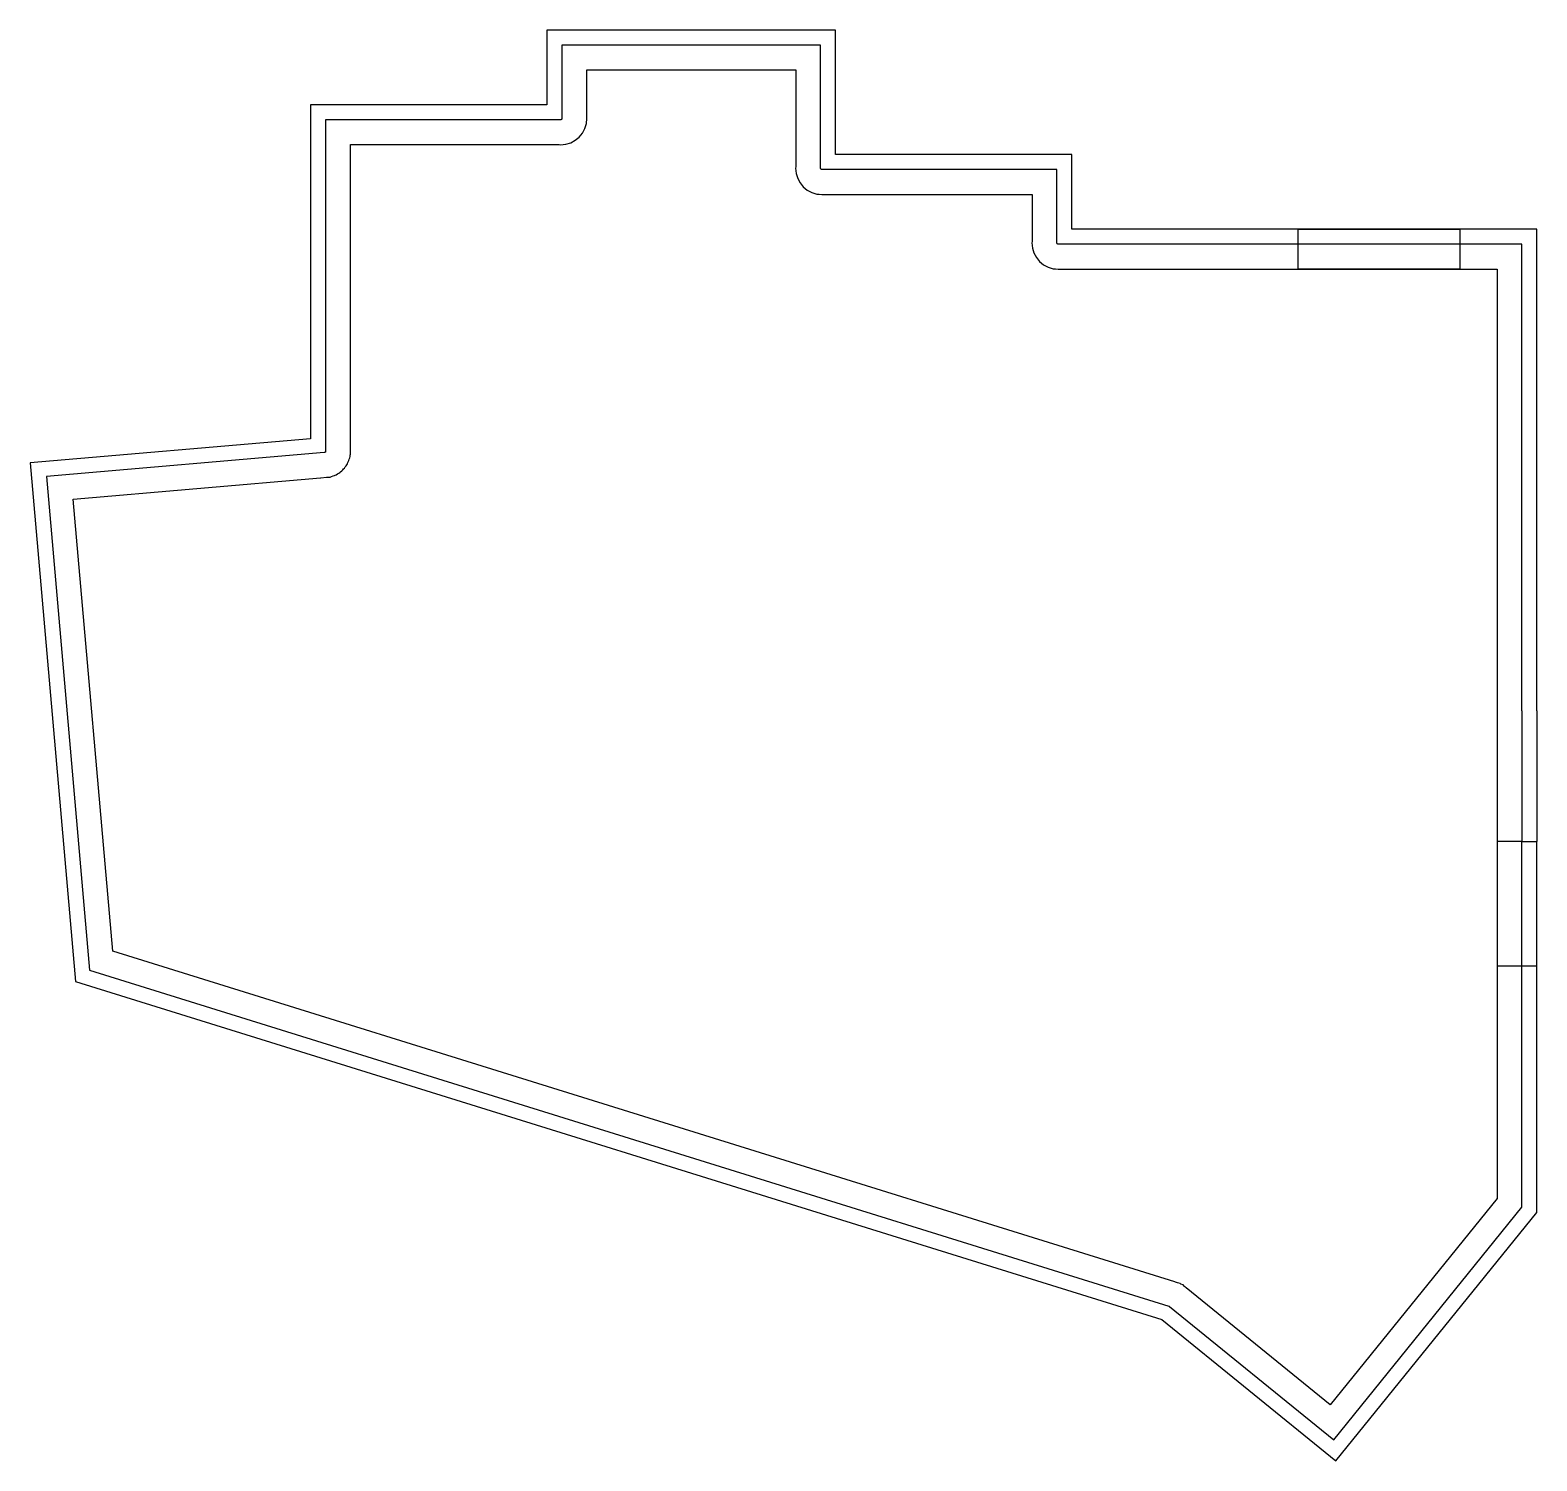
# Model space of a CAD drawing. Header units: millimetres. Extents: x -14 to 107, y -51 to 64.
import ezdxf

# ---------------------------------------------------------------- set-up
doc = ezdxf.new("R2010")
doc.units = ezdxf.units.MM
doc.layers.get('0').update_dxf_attribs({"linetype": 'CONTINUOUS'})

msp = doc.modelspace()

# ---------------------------------------------------------------- linework, layer by layer
for p, q in [((50.53, 64.25), (27.33, 64.25)), ((27.33, 64.25), (27.33, 58.25)), ((50.53, 54.25), (50.53, 64.25)), ((49.33, 63.05), (28.53, 63.05)), ((28.53, 63.05), (28.53, 57.16)), ((49.33, 53.16), (49.33, 63.05)), ((27.33, 58.25), (8.33, 58.25)), ((8.33, 58.25), (8.33, 31.41)), ((28.43, 57.05), (9.53, 57.05)), ((9.53, 57.05), (9.53, 30.41)), ((28.44, 57.05), (28.43, 57.05)), ((28.43, 57.05), (28.43, 57.05)), ((28.45, 57.05), (28.44, 57.05)), ((28.47, 57.06), (28.45, 57.05)), ((28.49, 57.07), (28.47, 57.06)), ((28.5, 57.08), (28.49, 57.07)), ((28.52, 57.1), (28.5, 57.08)), ((28.53, 57.13), (28.52, 57.11)), ((28.52, 57.11), (28.52, 57.1)), ((28.53, 57.16), (28.53, 57.15)), ((28.53, 57.15), (28.53, 57.13)), ((69.53, 54.25), (50.53, 54.25)), ((69.53, 48.25), (69.53, 54.25)), ((49.33, 53.15), (49.33, 53.16)), ((49.33, 53.13), (49.33, 53.15)), ((49.34, 53.11), (49.33, 53.13)), ((49.35, 53.1), (49.34, 53.11)), ((49.36, 53.08), (49.35, 53.1)), ((49.38, 53.07), (49.36, 53.08)), ((49.39, 53.06), (49.38, 53.07)), ((49.41, 53.05), (49.39, 53.06)), ((49.43, 53.05), (49.41, 53.05)), ((49.44, 53.05), (49.43, 53.05)), ((49.43, 53.05), (49.43, 53.05)), ((68.33, 53.05), (49.44, 53.05)), ((68.33, 47.16), (68.33, 53.05)), ((106.92, 48.25), (69.53, 48.25)), ((106.92, 9.53), (106.92, 48.25)), ((68.33, 47.15), (68.33, 47.16)), ((68.33, 47.13), (68.33, 47.15)), ((68.34, 47.11), (68.33, 47.13)), ((68.35, 47.1), (68.34, 47.11)), ((68.36, 47.08), (68.35, 47.1)), ((68.38, 47.07), (68.36, 47.08)), ((68.39, 47.06), (68.38, 47.07)), ((68.41, 47.05), (68.39, 47.06)), ((68.43, 47.05), (68.41, 47.05)), ((68.44, 47.05), (68.43, 47.05)), ((68.43, 47.05), (68.43, 47.05)), ((105.72, 47.05), (68.44, 47.05)), ((105.72, 9.53), (105.72, 47.05)), ((8.33, 31.41), (-14.22, 29.47)), ((9.43, 30.3), (-12.92, 28.38)), ((9.44, 30.3), (9.43, 30.3)), ((9.43, 30.3), (9.43, 30.3)), ((9.45, 30.3), (9.44, 30.3)), ((9.46, 30.3), (9.45, 30.3)), ((9.45, 30.3), (9.45, 30.3)), ((9.45, 30.3), (9.45, 30.3)), ((9.47, 30.31), (9.46, 30.3)), ((9.46, 30.3), (9.46, 30.3)), ((9.48, 30.31), (9.47, 30.31)), ((9.47, 30.31), (9.47, 30.31)), ((9.47, 30.31), (9.47, 30.31)), ((9.49, 30.32), (9.48, 30.31)), ((9.48, 30.31), (9.48, 30.31)), ((9.5, 30.33), (9.49, 30.32)), ((9.49, 30.32), (9.49, 30.32)), ((9.49, 30.32), (9.49, 30.32)), ((9.51, 30.33), (9.5, 30.33)), ((9.5, 30.33), (9.5, 30.33)), ((9.52, 30.34), (9.51, 30.34)), ((9.51, 30.34), (9.51, 30.34)), ((9.51, 30.34), (9.51, 30.33)), ((9.53, 30.37), (9.52, 30.36)), ((9.52, 30.36), (9.52, 30.36)), ((9.52, 30.36), (9.52, 30.35)), ((9.52, 30.35), (9.52, 30.35)), ((9.52, 30.35), (9.52, 30.34)), ((9.53, 30.41), (9.53, 30.41)), ((9.53, 30.41), (9.53, 30.4)), ((9.53, 30.4), (9.53, 30.4)), ((9.53, 30.4), (9.53, 30.39)), ((9.53, 30.39), (9.53, 30.39)), ((9.53, 30.39), (9.53, 30.38)), ((9.53, 30.38), (9.53, 30.38)), ((9.53, 30.38), (9.53, 30.38)), ((9.53, 30.38), (9.53, 30.37)), ((9.53, 30.37), (9.53, 30.37)), ((-14.22, 29.47), (-10.58, -12.21)), ((-12.92, 28.38), (-9.45, -11.3)), ((105.72, 9.53), (105.72, -0.95)), ((106.92, 9.53), (106.92, -0.95)), ((105.72, -0.95), (103.72, -0.95)), ((103.72, -0.95), (103.72, -10.95)), ((105.72, -30.36), (105.72, -0.95)), ((105.72, -10.95), (105.72, -0.95)), ((105.72, -0.95), (106.92, -0.95)), ((106.92, -30.79), (106.92, -0.95)), ((-9.45, -11.3), (77.32, -38.3)), ((103.72, -10.95), (105.72, -10.95)), ((105.72, -10.95), (106.92, -10.95)), ((-10.58, -12.21), (76.77, -39.39)), ((90.59, -49.06), (105.72, -30.36)), ((90.76, -50.75), (106.92, -30.79)), ((77.32, -38.3), (77.33, -38.3)), ((77.33, -38.3), (77.33, -38.31)), ((77.33, -38.31), (77.33, -38.31)), ((77.33, -38.31), (77.34, -38.31)), ((77.34, -38.31), (77.35, -38.31)), ((77.35, -38.31), (77.35, -38.31)), ((77.35, -38.31), (77.35, -38.31)), ((77.35, -38.31), (77.36, -38.32)), ((77.36, -38.32), (77.36, -38.32)), ((77.36, -38.32), (77.36, -38.32)), ((77.36, -38.32), (77.36, -38.32)), ((77.36, -38.32), (77.37, -38.33)), ((77.37, -38.33), (90.59, -49.06)), ((76.77, -39.39), (90.76, -50.75))]:
    msp.add_line(p, q)
for points in [[(67.62, 45.2), (68.02, 45.08), (68.22, 45.06), (68.44, 45.04), (68.54, 45.05), (103.72, 45.05), (103.72, 9.53), (103.72, -0.95), (103.72, -29.66), (90.29, -46.24), (78.71, -36.84), (78.64, -36.77), (78.63, -36.77), (78.62, -36.75), (78.61, -36.75), (78.47, -36.6), (78.28, -36.53), (78.23, -36.5), (78.03, -36.43), (77.87, -36.37), (77.81, -36.36), (-7.58, -9.79), (-10.76, 26.56), (9.13, 28.27), (9.16, 28.26), (9.61, 28.31), (9.89, 28.32), (10, 28.37), (10.01, 28.37), (10.15, 28.43), (10.26, 28.46), (10.31, 28.49), (10.39, 28.52), (10.49, 28.58), (10.6, 28.64), (10.67, 28.7), (10.73, 28.74), (10.83, 28.83), (10.93, 28.91), (10.98, 28.98), (11.05, 29.04), (11.11, 29.14), (11.19, 29.23), (11.23, 29.31), (11.28, 29.38), (11.33, 29.5), (11.38, 29.6), (11.4, 29.66), (11.44, 29.76), (11.47, 29.88), (11.5, 29.99), (11.51, 30.08), (11.53, 30.16), (11.53, 30.28), (11.53, 30.3), (11.53, 30.39), (11.53, 30.6), (11.53, 30.61), (11.53, 55.05), (28.32, 55.05), (28.43, 55.04), (28.64, 55.06), (28.84, 55.08), (29.24, 55.2), (29.61, 55.4), (29.92, 55.66), (30.18, 55.98), (30.38, 56.34), (30.5, 56.74), (30.54, 57.15), (30.53, 57.26), (30.53, 61.05), (47.33, 61.05), (47.33, 53.26), (47.32, 53.17), (47.36, 52.74), (47.49, 52.33), (47.68, 51.98), (47.94, 51.66), (48.26, 51.4), (48.62, 51.2), (49.02, 51.08), (49.22, 51.06), (49.43, 51.04), (49.54, 51.05), (66.33, 51.05), (66.33, 47.26), (66.32, 47.15), (66.36, 46.74), (66.48, 46.34), (66.68, 45.98), (66.94, 45.66), (67.26, 45.4)], [(87.72, 48.25), (100.72, 48.25), (100.72, 45.05), (87.72, 45.05)]]:
    msp.add_lwpolyline(points, close=True)

doc.saveas('drawing.dxf')
